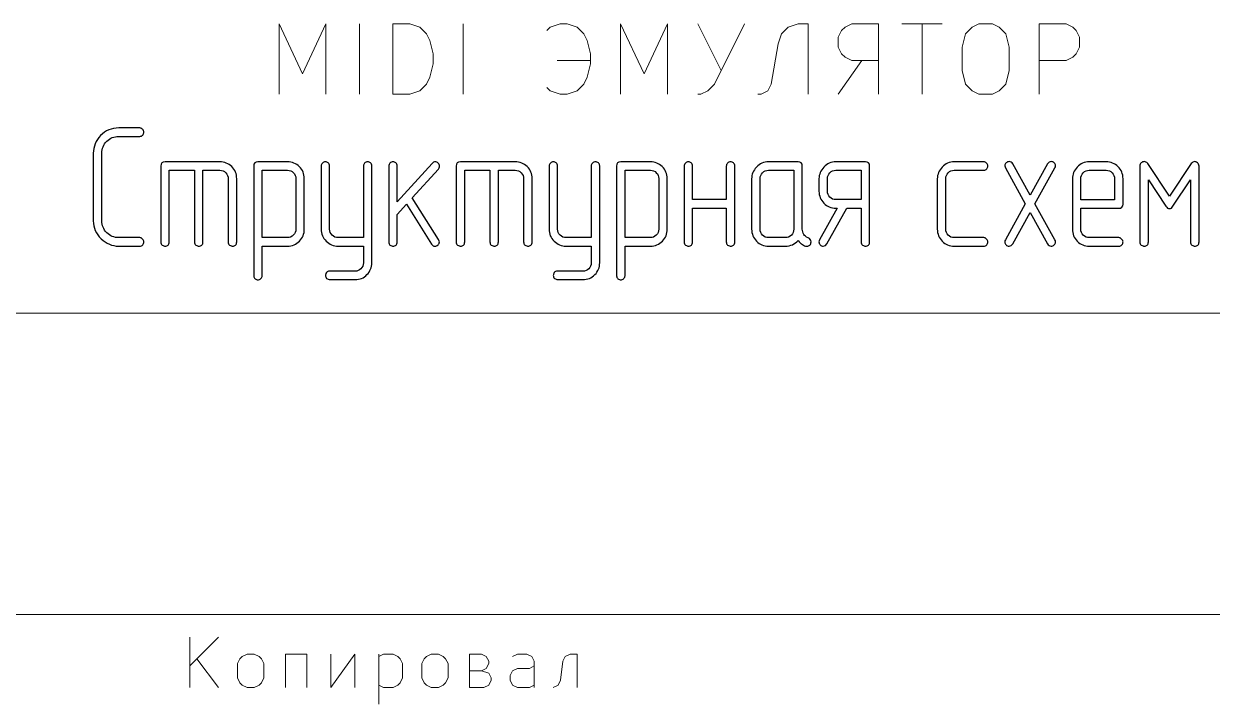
# Model space of a CAD drawing. Header units: millimetres. Extents: x -200 to 200, y -144 to 143.
# Drawn here: x 84.6 to 142.8, y -144.2 to -110.9 of the extents above; entities that cross this region are included whole.
import ezdxf

# ---------------------------------------------------------------- set-up
doc = ezdxf.new("R2010")
doc.units = ezdxf.units.MM
doc.header["$MEASUREMENT"] = 0
doc.layers.add('BLACK', color=7, linetype='Continuous')

msp = doc.modelspace()

# ---------------------------------------------------------------- linework, layer by layer
at = {"layer": 'BLACK', "lineweight": 9}
for points in [[(97.0826, -114.3186), (97.0826, -114.3186), (97.0826, -110.8734), (97.0826, -110.8734)], [(97.0826, -110.8734), (97.0826, -110.8734), (98.2302, -113.3335), (98.2302, -113.3335)], [(98.2302, -113.3335), (98.2302, -113.3335), (99.3778, -110.8734), (99.3778, -110.8734)], [(99.3778, -110.8734), (99.3778, -110.8734), (99.3778, -114.3186), (99.3778, -114.3186)], [(101.0178, -114.3186), (101.0178, -114.3186), (101.0178, -110.8734), (101.0178, -110.8734)], [(102.658, -114.3186), (102.658, -114.3186), (102.658, -110.8734), (102.658, -110.8734)], [(102.658, -110.8734), (102.658, -110.8734), (103.4806, -110.8734), (103.4806, -110.8734)], [(103.4806, -110.8734), (103.4806, -110.8734), (103.9705, -111.0384), (103.9705, -111.0384)], [(103.9705, -111.0384), (103.9705, -111.0384), (104.3005, -111.3659), (104.3005, -111.3659)], [(106.1032, -114.3186), (106.1032, -114.3186), (106.1032, -110.8734), (106.1032, -110.8734)], [(110.206, -111.2009), (110.206, -111.2009), (110.3685, -111.0384), (110.3685, -111.0384)], [(110.3685, -111.0384), (110.3685, -111.0384), (110.8611, -110.8734), (110.8611, -110.8734)], [(110.8611, -110.8734), (110.8611, -110.8734), (111.1911, -110.8734), (111.1911, -110.8734)], [(111.1911, -110.8734), (111.1911, -110.8734), (111.681, -111.0384), (111.681, -111.0384)], [(111.681, -111.0384), (111.681, -111.0384), (112.011, -111.3659), (112.011, -111.3659)], [(113.8137, -114.3186), (113.8137, -114.3186), (113.8137, -110.8734), (113.8137, -110.8734)], [(113.8137, -110.8734), (113.8137, -110.8734), (114.9638, -113.3335), (114.9638, -113.3335)], [(114.9638, -113.3335), (114.9638, -113.3335), (116.1113, -110.8734), (116.1113, -110.8734)], [(116.1113, -110.8734), (116.1113, -110.8734), (116.1113, -114.3186), (116.1113, -114.3186)], [(117.5889, -110.8734), (117.5889, -110.8734), (118.7365, -113.1711), (118.7365, -113.1711)], [(119.884, -110.8734), (119.884, -110.8734), (118.409, -113.826), (118.409, -113.826)], [(122.0167, -111.0384), (122.0167, -111.0384), (121.6892, -111.3659), (121.6892, -111.3659)], [(122.5093, -110.8734), (122.5093, -110.8734), (122.0167, -111.0384), (122.0167, -111.0384)], [(123.0018, -110.8734), (123.0018, -110.8734), (122.5093, -110.8734), (122.5093, -110.8734)], [(123.0018, -114.3186), (123.0018, -114.3186), (123.0018, -110.8734), (123.0018, -110.8734)], [(124.8068, -111.0384), (124.8068, -111.0384), (124.6418, -111.2009), (124.6418, -111.2009)], [(125.1344, -110.8734), (125.1344, -110.8734), (124.8068, -111.0384), (124.8068, -111.0384)], [(126.447, -110.8734), (126.447, -110.8734), (125.1344, -110.8734), (125.1344, -110.8734)], [(126.447, -114.3186), (126.447, -114.3186), (126.447, -110.8734), (126.447, -110.8734)], [(127.5945, -110.8734), (127.5945, -110.8734), (129.5647, -110.8734), (129.5647, -110.8734)], [(128.5796, -114.3186), (128.5796, -114.3186), (128.5796, -110.8734), (128.5796, -110.8734)], [(130.7123, -111.3659), (130.7123, -111.3659), (131.0399, -111.0384), (131.0399, -111.0384)], [(131.0399, -111.0384), (131.0399, -111.0384), (131.3672, -110.8734), (131.3672, -110.8734)], [(131.3672, -110.8734), (131.3672, -110.8734), (132.0248, -110.8734), (132.0248, -110.8734)], [(132.0248, -110.8734), (132.0248, -110.8734), (132.3523, -111.0384), (132.3523, -111.0384)], [(132.3523, -111.0384), (132.3523, -111.0384), (132.6798, -111.3659), (132.6798, -111.3659)], [(134.3225, -114.3186), (134.3225, -114.3186), (134.3225, -110.8734), (134.3225, -110.8734)], [(134.3225, -110.8734), (134.3225, -110.8734), (135.6325, -110.8734), (135.6325, -110.8734)], [(135.6325, -110.8734), (135.6325, -110.8734), (135.9625, -111.0384), (135.9625, -111.0384)], [(135.9625, -111.0384), (135.9625, -111.0384), (136.125, -111.2009), (136.125, -111.2009)], [(104.3005, -111.3659), (104.3005, -111.3659), (104.463, -111.6935), (104.463, -111.6935)], [(104.463, -111.6935), (104.463, -111.6935), (104.628, -112.351), (104.628, -112.351)], [(112.011, -111.3659), (112.011, -111.3659), (112.1735, -111.6935), (112.1735, -111.6935)], [(112.1735, -111.6935), (112.1735, -111.6935), (112.3385, -112.351), (112.3385, -112.351)], [(121.6892, -111.3659), (121.6892, -111.3659), (121.5242, -111.8585), (121.5242, -111.8585)], [(124.6418, -111.2009), (124.6418, -111.2009), (124.4793, -111.531), (124.4793, -111.531)], [(124.4793, -111.531), (124.4793, -111.531), (124.4793, -112.021), (124.4793, -112.021)], [(130.5473, -112.021), (130.5473, -112.021), (130.7123, -111.3659), (130.7123, -111.3659)], [(132.6798, -111.3659), (132.6798, -111.3659), (132.8449, -112.021), (132.8449, -112.021)], [(136.125, -111.2009), (136.125, -111.2009), (136.2901, -111.531), (136.2901, -111.531)], [(136.2901, -111.531), (136.2901, -111.531), (136.2901, -112.021), (136.2901, -112.021)], [(104.628, -112.351), (104.628, -112.351), (104.628, -112.8436), (104.628, -112.8436)], [(112.3385, -112.351), (112.3385, -112.351), (112.3385, -112.8436), (112.3385, -112.8436)], [(121.5242, -111.8585), (121.5242, -111.8585), (121.1966, -113.826), (121.1966, -113.826)], [(124.4793, -112.021), (124.4793, -112.021), (124.6418, -112.351), (124.6418, -112.351)], [(124.6418, -112.351), (124.6418, -112.351), (124.8068, -112.5136), (124.8068, -112.5136)], [(130.5473, -113.1711), (130.5473, -113.1711), (130.5473, -112.021), (130.5473, -112.021)], [(132.8449, -112.021), (132.8449, -112.021), (132.8449, -113.1711), (132.8449, -113.1711)], [(136.125, -112.351), (136.125, -112.351), (135.9625, -112.5136), (135.9625, -112.5136)], [(136.2901, -112.021), (136.2901, -112.021), (136.125, -112.351), (136.125, -112.351)], [(104.628, -112.8436), (104.628, -112.8436), (104.463, -113.4985), (104.463, -113.4985)], [(112.3385, -112.6786), (112.3385, -112.6786), (110.6985, -112.6786), (110.6985, -112.6786)], [(112.3385, -112.8436), (112.3385, -112.8436), (112.1735, -113.4985), (112.1735, -113.4985)], [(125.6269, -112.6786), (125.6269, -112.6786), (124.4793, -114.3186), (124.4793, -114.3186)], [(124.8068, -112.5136), (124.8068, -112.5136), (125.1344, -112.6786), (125.1344, -112.6786)], [(125.1344, -112.6786), (125.1344, -112.6786), (126.447, -112.6786), (126.447, -112.6786)], [(135.6325, -112.6786), (135.6325, -112.6786), (134.3225, -112.6786), (134.3225, -112.6786)], [(135.9625, -112.5136), (135.9625, -112.5136), (135.6325, -112.6786), (135.6325, -112.6786)], [(104.463, -113.4985), (104.463, -113.4985), (104.3005, -113.826), (104.3005, -113.826)], [(112.1735, -113.4985), (112.1735, -113.4985), (112.011, -113.826), (112.011, -113.826)], [(130.7123, -113.826), (130.7123, -113.826), (130.5473, -113.1711), (130.5473, -113.1711)], [(132.8449, -113.1711), (132.8449, -113.1711), (132.6798, -113.826), (132.6798, -113.826)], [(104.3005, -113.826), (104.3005, -113.826), (103.9705, -114.1536), (103.9705, -114.1536)], [(110.3685, -114.1536), (110.3685, -114.1536), (110.206, -113.991), (110.206, -113.991)], [(112.011, -113.826), (112.011, -113.826), (111.681, -114.1536), (111.681, -114.1536)], [(118.409, -113.826), (118.409, -113.826), (118.079, -114.1536), (118.079, -114.1536)], [(121.1966, -113.826), (121.1966, -113.826), (121.0341, -114.1536), (121.0341, -114.1536)], [(131.0399, -114.1536), (131.0399, -114.1536), (130.7123, -113.826), (130.7123, -113.826)], [(132.6798, -113.826), (132.6798, -113.826), (132.3523, -114.1536), (132.3523, -114.1536)], [(103.4806, -114.3186), (103.4806, -114.3186), (102.658, -114.3186), (102.658, -114.3186)], [(103.9705, -114.1536), (103.9705, -114.1536), (103.4806, -114.3186), (103.4806, -114.3186)], [(110.8611, -114.3186), (110.8611, -114.3186), (110.3685, -114.1536), (110.3685, -114.1536)], [(111.1911, -114.3186), (111.1911, -114.3186), (110.8611, -114.3186), (110.8611, -114.3186)], [(111.681, -114.1536), (111.681, -114.1536), (111.1911, -114.3186), (111.1911, -114.3186)], [(117.7514, -114.3186), (117.7514, -114.3186), (117.5889, -114.3186), (117.5889, -114.3186)], [(118.079, -114.1536), (118.079, -114.1536), (117.7514, -114.3186), (117.7514, -114.3186)], [(120.7041, -114.3186), (120.7041, -114.3186), (120.5415, -114.3186), (120.5415, -114.3186)], [(121.0341, -114.1536), (121.0341, -114.1536), (120.7041, -114.3186), (120.7041, -114.3186)], [(131.3672, -114.3186), (131.3672, -114.3186), (131.0399, -114.1536), (131.0399, -114.1536)], [(132.0248, -114.3186), (132.0248, -114.3186), (131.3672, -114.3186), (131.3672, -114.3186)], [(132.3523, -114.1536), (132.3523, -114.1536), (132.0248, -114.3186), (132.0248, -114.3186)], [(82.1517, -125.0643), (82.1517, -125.0643), (200.2692, -125.0643), (200.2692, -125.0643)], [(200.2692, -139.8277), (200.2692, -139.8277), (-188.5231, -139.8277), (-188.5231, -139.8277)], [(92.7049, -143.403), (92.7049, -143.403), (92.7049, -140.9429), (92.7049, -140.9429)], [(94.1099, -140.9429), (94.1099, -140.9429), (92.7049, -142.3479), (92.7049, -142.3479)], [(94.1099, -143.403), (94.1099, -143.403), (93.0574, -141.9978), (93.0574, -141.9978)], [(95.0475, -142.2304), (95.0475, -142.2304), (95.165, -141.9978), (95.165, -141.9978)], [(95.165, -141.9978), (95.165, -141.9978), (95.2825, -141.8803), (95.2825, -141.8803)], [(95.2825, -141.8803), (95.2825, -141.8803), (95.5175, -141.7628), (95.5175, -141.7628)], [(95.5175, -141.7628), (95.5175, -141.7628), (95.8676, -141.7628), (95.8676, -141.7628)], [(95.8676, -141.7628), (95.8676, -141.7628), (96.1026, -141.8803), (96.1026, -141.8803)], [(96.1026, -141.8803), (96.1026, -141.8803), (96.2201, -141.9978), (96.2201, -141.9978)], [(96.2201, -141.9978), (96.2201, -141.9978), (96.3376, -142.2304), (96.3376, -142.2304)], [(97.3926, -143.403), (97.3926, -143.403), (97.3926, -141.7628), (97.3926, -141.7628)], [(97.3926, -141.7628), (97.3926, -141.7628), (98.4477, -141.7628), (98.4477, -141.7628)], [(98.4477, -141.7628), (98.4477, -141.7628), (98.4477, -143.403), (98.4477, -143.403)], [(99.6178, -141.7628), (99.6178, -141.7628), (99.6178, -143.403), (99.6178, -143.403)], [(99.6178, -143.403), (99.6178, -143.403), (100.7904, -141.7628), (100.7904, -141.7628)], [(100.7904, -141.7628), (100.7904, -141.7628), (100.7904, -143.403), (100.7904, -143.403)], [(101.9629, -141.7628), (101.9629, -141.7628), (101.9629, -144.2231), (101.9629, -144.2231)], [(101.9629, -141.8803), (101.9629, -141.8803), (102.1954, -141.7628), (102.1954, -141.7628)], [(102.1954, -141.7628), (102.1954, -141.7628), (102.6655, -141.7628), (102.6655, -141.7628)], [(102.6655, -141.7628), (102.6655, -141.7628), (102.9005, -141.8803), (102.9005, -141.8803)], [(102.9005, -141.8803), (102.9005, -141.8803), (103.0155, -141.9978), (103.0155, -141.9978)], [(103.0155, -141.9978), (103.0155, -141.9978), (103.133, -142.2304), (103.133, -142.2304)], [(104.0706, -142.2304), (104.0706, -142.2304), (104.1881, -141.9978), (104.1881, -141.9978)], [(104.1881, -141.9978), (104.1881, -141.9978), (104.3056, -141.8803), (104.3056, -141.8803)], [(104.3056, -141.8803), (104.3056, -141.8803), (104.5407, -141.7628), (104.5407, -141.7628)], [(104.5407, -141.7628), (104.5407, -141.7628), (104.8905, -141.7628), (104.8905, -141.7628)], [(104.8905, -141.7628), (104.8905, -141.7628), (105.1255, -141.8803), (105.1255, -141.8803)], [(105.1255, -141.8803), (105.1255, -141.8803), (105.2431, -141.9978), (105.2431, -141.9978)], [(105.2431, -141.9978), (105.2431, -141.9978), (105.3606, -142.2304), (105.3606, -142.2304)], [(106.4157, -143.403), (106.4157, -143.403), (106.4157, -141.7628), (106.4157, -141.7628)], [(106.4157, -141.7628), (106.4157, -141.7628), (107.0008, -141.7628), (107.0008, -141.7628)], [(107.0008, -141.7628), (107.0008, -141.7628), (107.2358, -141.8803), (107.2358, -141.8803)], [(107.2358, -141.8803), (107.2358, -141.8803), (107.3533, -142.1129), (107.3533, -142.1129)], [(108.7583, -141.7628), (108.7583, -141.7628), (108.5234, -141.8803), (108.5234, -141.8803)], [(109.2258, -141.7628), (109.2258, -141.7628), (108.7583, -141.7628), (108.7583, -141.7628)], [(109.4608, -141.8803), (109.4608, -141.8803), (109.2258, -141.7628), (109.2258, -141.7628)], [(109.5784, -142.1129), (109.5784, -142.1129), (109.4608, -141.8803), (109.4608, -141.8803)], [(111.101, -141.8803), (111.101, -141.8803), (110.986, -142.1129), (110.986, -142.1129)], [(111.3361, -141.7628), (111.3361, -141.7628), (111.101, -141.8803), (111.101, -141.8803)], [(111.6886, -141.7628), (111.6886, -141.7628), (111.3361, -141.7628), (111.3361, -141.7628)], [(111.6886, -143.403), (111.6886, -143.403), (111.6886, -141.7628), (111.6886, -141.7628)], [(95.0475, -142.9354), (95.0475, -142.9354), (95.0475, -142.2304), (95.0475, -142.2304)], [(96.3376, -142.2304), (96.3376, -142.2304), (96.3376, -142.9354), (96.3376, -142.9354)], [(103.133, -142.2304), (103.133, -142.2304), (103.133, -142.9354), (103.133, -142.9354)], [(104.0706, -142.9354), (104.0706, -142.9354), (104.0706, -142.2304), (104.0706, -142.2304)], [(105.3606, -142.2304), (105.3606, -142.2304), (105.3606, -142.9354), (105.3606, -142.9354)], [(107.0008, -142.5829), (107.0008, -142.5829), (106.4157, -142.5829), (106.4157, -142.5829)], [(107.2358, -142.4654), (107.2358, -142.4654), (107.0008, -142.5829), (107.0008, -142.5829)], [(107.0008, -142.5829), (107.0008, -142.5829), (107.3533, -142.7004), (107.3533, -142.7004)], [(107.3533, -142.2304), (107.3533, -142.2304), (107.2358, -142.4654), (107.2358, -142.4654)], [(107.3533, -142.1129), (107.3533, -142.1129), (107.3533, -142.2304), (107.3533, -142.2304)], [(108.4059, -142.8179), (108.4059, -142.8179), (108.5234, -142.5829), (108.5234, -142.5829)], [(108.5234, -142.5829), (108.5234, -142.5829), (108.7583, -142.4654), (108.7583, -142.4654)], [(108.7583, -142.4654), (108.7583, -142.4654), (109.3433, -142.4654), (109.3433, -142.4654)], [(109.3433, -142.4654), (109.3433, -142.4654), (109.5784, -142.3479), (109.5784, -142.3479)], [(109.5784, -143.403), (109.5784, -143.403), (109.5784, -142.1129), (109.5784, -142.1129)], [(110.986, -142.1129), (110.986, -142.1129), (110.8685, -143.0505), (110.8685, -143.0505)], [(95.165, -143.168), (95.165, -143.168), (95.0475, -142.9354), (95.0475, -142.9354)], [(95.2825, -143.2855), (95.2825, -143.2855), (95.165, -143.168), (95.165, -143.168)], [(96.2201, -143.168), (96.2201, -143.168), (96.1026, -143.2855), (96.1026, -143.2855)], [(96.3376, -142.9354), (96.3376, -142.9354), (96.2201, -143.168), (96.2201, -143.168)], [(103.0155, -143.168), (103.0155, -143.168), (102.9005, -143.2855), (102.9005, -143.2855)], [(103.133, -142.9354), (103.133, -142.9354), (103.0155, -143.168), (103.0155, -143.168)], [(104.1881, -143.168), (104.1881, -143.168), (104.0706, -142.9354), (104.0706, -142.9354)], [(104.3056, -143.2855), (104.3056, -143.2855), (104.1881, -143.168), (104.1881, -143.168)], [(105.2431, -143.168), (105.2431, -143.168), (105.1255, -143.2855), (105.1255, -143.2855)], [(105.3606, -142.9354), (105.3606, -142.9354), (105.2431, -143.168), (105.2431, -143.168)], [(107.3533, -142.7004), (107.3533, -142.7004), (107.4683, -142.9354), (107.4683, -142.9354)], [(107.4683, -143.0505), (107.4683, -143.0505), (107.3533, -143.2855), (107.3533, -143.2855)], [(107.4683, -142.9354), (107.4683, -142.9354), (107.4683, -143.0505), (107.4683, -143.0505)], [(108.4059, -143.0505), (108.4059, -143.0505), (108.4059, -142.8179), (108.4059, -142.8179)], [(108.5234, -143.2855), (108.5234, -143.2855), (108.4059, -143.0505), (108.4059, -143.0505)], [(110.8685, -143.0505), (110.8685, -143.0505), (110.751, -143.2855), (110.751, -143.2855)], [(95.5175, -143.403), (95.5175, -143.403), (95.2825, -143.2855), (95.2825, -143.2855)], [(95.8676, -143.403), (95.8676, -143.403), (95.5175, -143.403), (95.5175, -143.403)], [(96.1026, -143.2855), (96.1026, -143.2855), (95.8676, -143.403), (95.8676, -143.403)], [(102.1954, -143.403), (102.1954, -143.403), (101.9629, -143.2855), (101.9629, -143.2855)], [(102.6655, -143.403), (102.6655, -143.403), (102.1954, -143.403), (102.1954, -143.403)], [(102.9005, -143.2855), (102.9005, -143.2855), (102.6655, -143.403), (102.6655, -143.403)], [(104.5407, -143.403), (104.5407, -143.403), (104.3056, -143.2855), (104.3056, -143.2855)], [(104.8905, -143.403), (104.8905, -143.403), (104.5407, -143.403), (104.5407, -143.403)], [(105.1255, -143.2855), (105.1255, -143.2855), (104.8905, -143.403), (104.8905, -143.403)], [(107.1183, -143.403), (107.1183, -143.403), (106.4157, -143.403), (106.4157, -143.403)], [(107.3533, -143.2855), (107.3533, -143.2855), (107.1183, -143.403), (107.1183, -143.403)], [(108.7583, -143.403), (108.7583, -143.403), (108.5234, -143.2855), (108.5234, -143.2855)], [(109.3433, -143.403), (109.3433, -143.403), (108.7583, -143.403), (108.7583, -143.403)], [(109.5784, -143.2855), (109.5784, -143.2855), (109.3433, -143.403), (109.3433, -143.403)], [(110.751, -143.2855), (110.751, -143.2855), (110.516, -143.403), (110.516, -143.403)]]:
    msp.add_open_spline(points, degree=3, dxfattribs=at)
at = {"layer": 'BLACK', "color": 250}
for points, knots in [([(90.2549, -121.7709), (90.2549, -121.7709), (89.2262, -121.7709), (89.2262, -121.7709), (88.9044, -121.7709), (88.6166, -121.6495), (88.3626, -121.4082), (88.11, -121.1669), (87.983, -120.8748), (87.983, -120.5305), (87.983, -120.5305), (87.983, -117.22), (87.983, -117.22), (87.983, -116.8898), (88.1029, -116.6006), (88.3428, -116.3522), (88.5827, -116.1039), (88.8762, -115.9797), (89.2262, -115.9797), (89.2262, -115.9797), (90.2549, -115.9797), (90.2549, -115.9797), (90.3057, -115.9797), (90.3522, -116.0023), (90.396, -116.046), (90.4397, -116.0897), (90.4623, -116.1377), (90.4623, -116.1871), (90.4623, -116.2365), (90.444, -116.2845), (90.4087, -116.3282), (90.372, -116.372), (90.3212, -116.3945), (90.2563, -116.3945), (90.2563, -116.3945), (89.2276, -116.3945), (89.2276, -116.3945), (88.999, -116.3945), (88.8042, -116.4736), (88.642, -116.6316), (88.4797, -116.7911), (88.3978, -116.9872), (88.3978, -117.2215), (88.3978, -117.2215), (88.3978, -120.5291), (88.3978, -120.5291), (88.3978, -120.7549), (88.4797, -120.9496), (88.642, -121.1119), (88.8042, -121.2742), (88.999, -121.356), (89.2276, -121.356), (89.2276, -121.356), (90.2563, -121.356), (90.2563, -121.356), (90.3057, -121.356), (90.3522, -121.3786), (90.396, -121.4224), (90.4397, -121.4661), (90.4623, -121.5141), (90.4623, -121.5635), (90.4623, -121.6129), (90.444, -121.6608), (90.4087, -121.7046), (90.372, -121.7483), (90.3212, -121.7709), (90.2549, -121.7709)], [0, 0, 0, 0, 0.0454545, 0.0454545, 0.0454545, 0.0909091, 0.0909091, 0.0909091, 0.1363636, 0.1363636, 0.1363636, 0.1818182, 0.1818182, 0.1818182, 0.2272727, 0.2272727, 0.2272727, 0.2727273, 0.2727273, 0.2727273, 0.3181818, 0.3181818, 0.3181818, 0.3636364, 0.3636364, 0.3636364, 0.4090909, 0.4090909, 0.4090909, 0.4545455, 0.4545455, 0.4545455, 0.5, 0.5, 0.5, 0.5454545, 0.5454545, 0.5454545, 0.5909091, 0.5909091, 0.5909091, 0.6363636, 0.6363636, 0.6363636, 0.6818182, 0.6818182, 0.6818182, 0.7272727, 0.7272727, 0.7272727, 0.7727273, 0.7727273, 0.7727273, 0.8181818, 0.8181818, 0.8181818, 0.8636364, 0.8636364, 0.8636364, 0.9090909, 0.9090909, 0.9090909, 0.9545455, 0.9545455, 0.9545455, 1, 1, 1, 1]), ([(92.9417, -118.054), (92.9417, -118.054), (91.7055, -118.054), (91.7055, -118.054), (91.7055, -118.054), (91.7055, -121.5649), (91.7055, -121.5649), (91.7055, -121.6298), (91.6858, -121.6834), (91.6477, -121.7215), (91.6082, -121.754), (91.5588, -121.7709), (91.4981, -121.7709), (91.4727, -121.7709), (91.4247, -121.754), (91.3528, -121.7215), (91.3118, -121.6876), (91.2907, -121.6354), (91.2907, -121.5649), (91.2907, -121.5649), (91.2907, -117.8452), (91.2907, -117.8452), (91.2907, -117.7083), (91.3598, -117.6392), (91.4967, -117.6392), (91.4967, -117.6392), (94.182, -117.6392), (94.182, -117.6392), (94.4106, -117.6392), (94.6054, -117.7182), (94.7662, -117.8762), (94.9271, -118.0357), (95.0075, -118.2318), (95.0075, -118.4661), (95.0075, -118.4661), (95.0075, -121.5649), (95.0075, -121.5649), (95.0075, -121.6298), (94.9878, -121.6834), (94.9497, -121.7215), (94.9102, -121.754), (94.8608, -121.7709), (94.8001, -121.7709), (94.7747, -121.7709), (94.7267, -121.754), (94.6548, -121.7215), (94.6138, -121.6876), (94.5927, -121.6354), (94.5927, -121.5649), (94.5927, -121.5649), (94.5927, -118.4675), (94.5927, -118.4675), (94.5927, -118.3518), (94.5532, -118.253), (94.4727, -118.174), (94.3937, -118.0935), (94.2963, -118.054), (94.1806, -118.054), (94.1806, -118.054), (93.3565, -118.054), (93.3565, -118.054), (93.3565, -118.054), (93.3565, -121.5649), (93.3565, -121.5649), (93.3565, -121.6298), (93.3368, -121.6834), (93.2987, -121.7215), (93.2592, -121.754), (93.2098, -121.7709), (93.1491, -121.7709), (93.1237, -121.7709), (93.0757, -121.754), (93.0038, -121.7215), (92.9628, -121.6876), (92.9417, -121.6354), (92.9417, -121.5649), (92.9417, -121.5649), (92.9417, -118.054), (92.9417, -118.054)], [0, 0, 0, 0, 0.0384615, 0.0384615, 0.0384615, 0.0769231, 0.0769231, 0.0769231, 0.1153846, 0.1153846, 0.1153846, 0.1538462, 0.1538462, 0.1538462, 0.1923077, 0.1923077, 0.1923077, 0.2307692, 0.2307692, 0.2307692, 0.2692308, 0.2692308, 0.2692308, 0.3076923, 0.3076923, 0.3076923, 0.3461538, 0.3461538, 0.3461538, 0.3846154, 0.3846154, 0.3846154, 0.4230769, 0.4230769, 0.4230769, 0.4615385, 0.4615385, 0.4615385, 0.5, 0.5, 0.5, 0.5384615, 0.5384615, 0.5384615, 0.5769231, 0.5769231, 0.5769231, 0.6153846, 0.6153846, 0.6153846, 0.6538462, 0.6538462, 0.6538462, 0.6923077, 0.6923077, 0.6923077, 0.7307692, 0.7307692, 0.7307692, 0.7692308, 0.7692308, 0.7692308, 0.8076923, 0.8076923, 0.8076923, 0.8461538, 0.8461538, 0.8461538, 0.8846154, 0.8846154, 0.8846154, 0.9230769, 0.9230769, 0.9230769, 0.9615385, 0.9615385, 0.9615385, 1, 1, 1, 1]), ([(96.2535, -121.7709), (96.2535, -121.7709), (96.2535, -123.2201), (96.2535, -123.2201), (96.2535, -123.2709), (96.231, -123.3175), (96.1872, -123.3612), (96.1435, -123.4064), (96.0955, -123.4276), (96.0461, -123.429), (95.9967, -123.4276), (95.9487, -123.4106), (95.905, -123.3739), (95.8612, -123.3387), (95.8387, -123.2879), (95.8387, -123.2215), (95.8387, -123.2215), (95.8387, -117.8466), (95.8387, -117.8466), (95.8387, -117.7083), (95.9078, -117.6392), (96.0461, -117.6392), (96.0461, -117.6392), (97.4967, -117.6392), (97.4967, -117.6392), (97.7197, -117.6392), (97.913, -117.7182), (98.0753, -117.8762), (98.2376, -118.0343), (98.3194, -118.229), (98.3194, -118.4604), (98.3194, -118.4604), (98.3194, -120.9412), (98.3194, -120.9412), (98.3194, -121.1698), (98.2404, -121.3645), (98.0823, -121.5268), (97.9229, -121.6891), (97.7282, -121.7709), (97.4967, -121.7709), (97.4967, -121.7709), (96.2535, -121.7709), (96.2535, -121.7709)], [0, 0, 0, 0, 0.0714286, 0.0714286, 0.0714286, 0.1428571, 0.1428571, 0.1428571, 0.2142857, 0.2142857, 0.2142857, 0.2857143, 0.2857143, 0.2857143, 0.3571429, 0.3571429, 0.3571429, 0.4285714, 0.4285714, 0.4285714, 0.5, 0.5, 0.5, 0.5714286, 0.5714286, 0.5714286, 0.6428571, 0.6428571, 0.6428571, 0.7142857, 0.7142857, 0.7142857, 0.7857143, 0.7857143, 0.7857143, 0.8571429, 0.8571429, 0.8571429, 0.9285714, 0.9285714, 0.9285714, 1, 1, 1, 1]), ([(96.2535, -121.356), (96.2535, -121.356), (97.4953, -121.356), (97.4953, -121.356), (97.6026, -121.356), (97.6985, -121.3151), (97.7804, -121.2319), (97.8636, -121.15), (97.9045, -121.0526), (97.9045, -120.9398), (97.9045, -120.9398), (97.9045, -118.4618), (97.9045, -118.4618), (97.9045, -118.3489), (97.865, -118.253), (97.7846, -118.174), (97.7056, -118.0935), (97.6082, -118.054), (97.4953, -118.054), (97.4953, -118.054), (96.2535, -118.054), (96.2535, -118.054), (96.2535, -118.054), (96.2535, -121.356), (96.2535, -121.356)], [0, 0, 0, 0, 0.125, 0.125, 0.125, 0.25, 0.25, 0.25, 0.375, 0.375, 0.375, 0.5, 0.5, 0.5, 0.625, 0.625, 0.625, 0.75, 0.75, 0.75, 0.875, 0.875, 0.875, 1, 1, 1, 1]), ([(101.2122, -121.7709), (101.2122, -121.7709), (99.9775, -121.7709), (99.9775, -121.7709), (99.7489, -121.7709), (99.5528, -121.6891), (99.3905, -121.5268), (99.2282, -121.3645), (99.1464, -121.1698), (99.1464, -120.9412), (99.1464, -120.9412), (99.1464, -117.8438), (99.1464, -117.8438), (99.1464, -117.8), (99.1675, -117.7535), (99.2085, -117.7069), (99.2508, -117.6603), (99.2988, -117.6363), (99.3538, -117.6363), (99.4032, -117.6363), (99.4512, -117.6547), (99.4949, -117.6914), (99.5387, -117.7266), (99.5612, -117.7774), (99.5612, -117.8438), (99.5612, -117.8438), (99.5612, -120.9398), (99.5612, -120.9398), (99.5612, -121.0541), (99.6036, -121.1528), (99.6868, -121.2347), (99.7715, -121.3151), (99.8674, -121.356), (99.9775, -121.356), (99.9775, -121.356), (101.2122, -121.356), (101.2122, -121.356), (101.2122, -121.356), (101.2122, -117.8438), (101.2122, -117.8438), (101.2122, -117.8), (101.2334, -117.7535), (101.2743, -117.7069), (101.3167, -117.6603), (101.3646, -117.6363), (101.4197, -117.6363), (101.4691, -117.6363), (101.517, -117.6547), (101.5608, -117.6914), (101.6045, -117.7266), (101.6271, -117.7774), (101.6271, -117.8438), (101.6271, -117.8438), (101.6271, -122.5879), (101.6271, -122.5879), (101.6271, -122.8137), (101.5481, -123.007), (101.39, -123.1693), (101.2306, -123.3316), (101.0359, -123.4134), (100.8044, -123.4134), (100.8044, -123.4134), (99.5598, -123.4134), (99.5598, -123.4134), (99.5245, -123.4134), (99.4723, -123.3923), (99.4074, -123.3514), (99.3707, -123.3076), (99.3538, -123.2582), (99.3538, -123.206), (99.3538, -123.1806), (99.3693, -123.1326), (99.4032, -123.0607), (99.4356, -123.0197), (99.4879, -122.9986), (99.5598, -122.9986), (99.5598, -122.9986), (100.803, -122.9986), (100.803, -122.9986), (100.9159, -122.9986), (101.0133, -122.9591), (101.0923, -122.88), (101.1727, -122.7996), (101.2122, -122.7022), (101.2122, -122.5879), (101.2122, -122.5879), (101.2122, -121.7709), (101.2122, -121.7709)], [0, 0, 0, 0, 0.0344828, 0.0344828, 0.0344828, 0.0689655, 0.0689655, 0.0689655, 0.1034483, 0.1034483, 0.1034483, 0.137931, 0.137931, 0.137931, 0.1724138, 0.1724138, 0.1724138, 0.2068966, 0.2068966, 0.2068966, 0.2413793, 0.2413793, 0.2413793, 0.2758621, 0.2758621, 0.2758621, 0.3103448, 0.3103448, 0.3103448, 0.3448276, 0.3448276, 0.3448276, 0.3793103, 0.3793103, 0.3793103, 0.4137931, 0.4137931, 0.4137931, 0.4482759, 0.4482759, 0.4482759, 0.4827586, 0.4827586, 0.4827586, 0.5172414, 0.5172414, 0.5172414, 0.5517241, 0.5517241, 0.5517241, 0.5862069, 0.5862069, 0.5862069, 0.6206897, 0.6206897, 0.6206897, 0.6551724, 0.6551724, 0.6551724, 0.6896552, 0.6896552, 0.6896552, 0.7241379, 0.7241379, 0.7241379, 0.7586207, 0.7586207, 0.7586207, 0.7931034, 0.7931034, 0.7931034, 0.8275862, 0.8275862, 0.8275862, 0.862069, 0.862069, 0.862069, 0.8965517, 0.8965517, 0.8965517, 0.9310345, 0.9310345, 0.9310345, 0.9655172, 0.9655172, 0.9655172, 1, 1, 1, 1]), ([(103.6055, -119.3988), (103.6055, -119.3988), (104.9009, -121.452), (104.9009, -121.452), (104.9009, -121.452), (104.9348, -121.5677), (104.9348, -121.5677), (104.9348, -121.6171), (104.9122, -121.6665), (104.8685, -121.713), (104.8247, -121.7511), (104.7754, -121.7709), (104.7203, -121.7709), (104.6836, -121.7709), (104.654, -121.7638), (104.6286, -121.7497), (104.6046, -121.737), (104.5792, -121.7116), (104.5552, -121.6764), (104.5552, -121.6764), (103.3205, -119.7205), (103.3205, -119.7205), (103.3205, -119.7205), (102.8689, -120.2201), (102.8689, -120.2201), (102.8689, -120.2201), (102.8689, -121.5635), (102.8689, -121.5635), (102.8689, -121.6298), (102.8492, -121.682), (102.8111, -121.7215), (102.7716, -121.754), (102.7222, -121.7709), (102.6615, -121.7709), (102.6361, -121.7709), (102.5881, -121.754), (102.5162, -121.7215), (102.4752, -121.6876), (102.4541, -121.6354), (102.4541, -121.5649), (102.4541, -121.5649), (102.4541, -117.8452), (102.4541, -117.8452), (102.4541, -117.8014), (102.4752, -117.7563), (102.5162, -117.7097), (102.5585, -117.6631), (102.6065, -117.6392), (102.6615, -117.6392), (102.7109, -117.6392), (102.7589, -117.6575), (102.8026, -117.6928), (102.8464, -117.7281), (102.8689, -117.7803), (102.8689, -117.8452), (102.8689, -117.8452), (102.8689, -119.6006), (102.8689, -119.6006), (102.8689, -119.6006), (104.5792, -117.7139), (104.5792, -117.7139), (104.6258, -117.6646), (104.6766, -117.6392), (104.7316, -117.6392), (104.7824, -117.6392), (104.829, -117.6603), (104.8741, -117.7027), (104.9207, -117.7464), (104.9433, -117.7958), (104.9433, -117.8551), (104.9433, -117.9073), (104.9235, -117.9538), (104.8854, -117.9948), (104.8854, -117.9948), (103.6055, -119.3988), (103.6055, -119.3988)], [0, 0, 0, 0, 0.04, 0.04, 0.04, 0.08, 0.08, 0.08, 0.12, 0.12, 0.12, 0.16, 0.16, 0.16, 0.2, 0.2, 0.2, 0.24, 0.24, 0.24, 0.28, 0.28, 0.28, 0.32, 0.32, 0.32, 0.36, 0.36, 0.36, 0.4, 0.4, 0.4, 0.44, 0.44, 0.44, 0.48, 0.48, 0.48, 0.52, 0.52, 0.52, 0.56, 0.56, 0.56, 0.6, 0.6, 0.6, 0.64, 0.64, 0.64, 0.68, 0.68, 0.68, 0.72, 0.72, 0.72, 0.76, 0.76, 0.76, 0.8, 0.8, 0.8, 0.84, 0.84, 0.84, 0.88, 0.88, 0.88, 0.92, 0.92, 0.92, 0.96, 0.96, 0.96, 1, 1, 1, 1]), ([(107.4128, -118.054), (107.4128, -118.054), (106.1766, -118.054), (106.1766, -118.054), (106.1766, -118.054), (106.1766, -121.5649), (106.1766, -121.5649), (106.1766, -121.6298), (106.1569, -121.6834), (106.1188, -121.7215), (106.0793, -121.754), (106.0299, -121.7709), (105.9692, -121.7709), (105.9438, -121.7709), (105.8958, -121.754), (105.8239, -121.7215), (105.7829, -121.6876), (105.7618, -121.6354), (105.7618, -121.5649), (105.7618, -121.5649), (105.7618, -117.8452), (105.7618, -117.8452), (105.7618, -117.7083), (105.8309, -117.6392), (105.9678, -117.6392), (105.9678, -117.6392), (108.6531, -117.6392), (108.6531, -117.6392), (108.8817, -117.6392), (109.0765, -117.7182), (109.2373, -117.8762), (109.3982, -118.0357), (109.4786, -118.2318), (109.4786, -118.4661), (109.4786, -118.4661), (109.4786, -121.5649), (109.4786, -121.5649), (109.4786, -121.6298), (109.4589, -121.6834), (109.4208, -121.7215), (109.3813, -121.754), (109.3319, -121.7709), (109.2712, -121.7709), (109.2458, -121.7709), (109.1978, -121.754), (109.1259, -121.7215), (109.0849, -121.6876), (109.0638, -121.6354), (109.0638, -121.5649), (109.0638, -121.5649), (109.0638, -118.4675), (109.0638, -118.4675), (109.0638, -118.3518), (109.0243, -118.253), (108.9438, -118.174), (108.8648, -118.0935), (108.7674, -118.054), (108.6517, -118.054), (108.6517, -118.054), (107.8276, -118.054), (107.8276, -118.054), (107.8276, -118.054), (107.8276, -121.5649), (107.8276, -121.5649), (107.8276, -121.6298), (107.8079, -121.6834), (107.7698, -121.7215), (107.7303, -121.754), (107.6809, -121.7709), (107.6202, -121.7709), (107.5948, -121.7709), (107.5468, -121.754), (107.4749, -121.7215), (107.4339, -121.6876), (107.4128, -121.6354), (107.4128, -121.5649), (107.4128, -121.5649), (107.4128, -118.054), (107.4128, -118.054)], [0, 0, 0, 0, 0.0384615, 0.0384615, 0.0384615, 0.0769231, 0.0769231, 0.0769231, 0.1153846, 0.1153846, 0.1153846, 0.1538462, 0.1538462, 0.1538462, 0.1923077, 0.1923077, 0.1923077, 0.2307692, 0.2307692, 0.2307692, 0.2692308, 0.2692308, 0.2692308, 0.3076923, 0.3076923, 0.3076923, 0.3461538, 0.3461538, 0.3461538, 0.3846154, 0.3846154, 0.3846154, 0.4230769, 0.4230769, 0.4230769, 0.4615385, 0.4615385, 0.4615385, 0.5, 0.5, 0.5, 0.5384615, 0.5384615, 0.5384615, 0.5769231, 0.5769231, 0.5769231, 0.6153846, 0.6153846, 0.6153846, 0.6538462, 0.6538462, 0.6538462, 0.6923077, 0.6923077, 0.6923077, 0.7307692, 0.7307692, 0.7307692, 0.7692308, 0.7692308, 0.7692308, 0.8076923, 0.8076923, 0.8076923, 0.8461538, 0.8461538, 0.8461538, 0.8846154, 0.8846154, 0.8846154, 0.9230769, 0.9230769, 0.9230769, 0.9615385, 0.9615385, 0.9615385, 1, 1, 1, 1]), ([(112.3756, -121.7709), (112.3756, -121.7709), (111.1409, -121.7709), (111.1409, -121.7709), (110.9123, -121.7709), (110.7162, -121.6891), (110.5539, -121.5268), (110.3916, -121.3645), (110.3098, -121.1698), (110.3098, -120.9412), (110.3098, -120.9412), (110.3098, -117.8438), (110.3098, -117.8438), (110.3098, -117.8), (110.3309, -117.7535), (110.3719, -117.7069), (110.4142, -117.6603), (110.4622, -117.6363), (110.5172, -117.6363), (110.5666, -117.6363), (110.6146, -117.6547), (110.6583, -117.6914), (110.7021, -117.7266), (110.7246, -117.7774), (110.7246, -117.8438), (110.7246, -117.8438), (110.7246, -120.9398), (110.7246, -120.9398), (110.7246, -121.0541), (110.767, -121.1528), (110.8502, -121.2347), (110.9349, -121.3151), (111.0308, -121.356), (111.1409, -121.356), (111.1409, -121.356), (112.3756, -121.356), (112.3756, -121.356), (112.3756, -121.356), (112.3756, -117.8438), (112.3756, -117.8438), (112.3756, -117.8), (112.3968, -117.7535), (112.4377, -117.7069), (112.4801, -117.6603), (112.528, -117.6363), (112.5831, -117.6363), (112.6325, -117.6363), (112.6804, -117.6547), (112.7242, -117.6914), (112.7679, -117.7266), (112.7905, -117.7774), (112.7905, -117.8438), (112.7905, -117.8438), (112.7905, -122.5879), (112.7905, -122.5879), (112.7905, -122.8137), (112.7115, -123.007), (112.5534, -123.1693), (112.394, -123.3316), (112.1993, -123.4134), (111.9678, -123.4134), (111.9678, -123.4134), (110.7232, -123.4134), (110.7232, -123.4134), (110.6879, -123.4134), (110.6357, -123.3923), (110.5708, -123.3514), (110.5341, -123.3076), (110.5172, -123.2582), (110.5172, -123.206), (110.5172, -123.1806), (110.5327, -123.1326), (110.5666, -123.0607), (110.599, -123.0197), (110.6513, -122.9986), (110.7232, -122.9986), (110.7232, -122.9986), (111.9664, -122.9986), (111.9664, -122.9986), (112.0793, -122.9986), (112.1767, -122.9591), (112.2557, -122.88), (112.3361, -122.7996), (112.3756, -122.7022), (112.3756, -122.5879), (112.3756, -122.5879), (112.3756, -121.7709), (112.3756, -121.7709)], [0, 0, 0, 0, 0.0344828, 0.0344828, 0.0344828, 0.0689655, 0.0689655, 0.0689655, 0.1034483, 0.1034483, 0.1034483, 0.137931, 0.137931, 0.137931, 0.1724138, 0.1724138, 0.1724138, 0.2068966, 0.2068966, 0.2068966, 0.2413793, 0.2413793, 0.2413793, 0.2758621, 0.2758621, 0.2758621, 0.3103448, 0.3103448, 0.3103448, 0.3448276, 0.3448276, 0.3448276, 0.3793103, 0.3793103, 0.3793103, 0.4137931, 0.4137931, 0.4137931, 0.4482759, 0.4482759, 0.4482759, 0.4827586, 0.4827586, 0.4827586, 0.5172414, 0.5172414, 0.5172414, 0.5517241, 0.5517241, 0.5517241, 0.5862069, 0.5862069, 0.5862069, 0.6206897, 0.6206897, 0.6206897, 0.6551724, 0.6551724, 0.6551724, 0.6896552, 0.6896552, 0.6896552, 0.7241379, 0.7241379, 0.7241379, 0.7586207, 0.7586207, 0.7586207, 0.7931034, 0.7931034, 0.7931034, 0.8275862, 0.8275862, 0.8275862, 0.862069, 0.862069, 0.862069, 0.8965517, 0.8965517, 0.8965517, 0.9310345, 0.9310345, 0.9310345, 0.9655172, 0.9655172, 0.9655172, 1, 1, 1, 1]), ([(114.0323, -121.7709), (114.0323, -121.7709), (114.0323, -123.2201), (114.0323, -123.2201), (114.0323, -123.2709), (114.0098, -123.3175), (113.966, -123.3612), (113.9223, -123.4064), (113.8743, -123.4276), (113.8249, -123.429), (113.7755, -123.4276), (113.7275, -123.4106), (113.6838, -123.3739), (113.64, -123.3387), (113.6175, -123.2879), (113.6175, -123.2215), (113.6175, -123.2215), (113.6175, -117.8466), (113.6175, -117.8466), (113.6175, -117.7083), (113.6866, -117.6392), (113.8249, -117.6392), (113.8249, -117.6392), (115.2755, -117.6392), (115.2755, -117.6392), (115.4985, -117.6392), (115.6918, -117.7182), (115.8541, -117.8762), (116.0164, -118.0343), (116.0982, -118.229), (116.0982, -118.4604), (116.0982, -118.4604), (116.0982, -120.9412), (116.0982, -120.9412), (116.0982, -121.1698), (116.0192, -121.3645), (115.8611, -121.5268), (115.7017, -121.6891), (115.507, -121.7709), (115.2755, -121.7709), (115.2755, -121.7709), (114.0323, -121.7709), (114.0323, -121.7709)], [0, 0, 0, 0, 0.0714286, 0.0714286, 0.0714286, 0.1428571, 0.1428571, 0.1428571, 0.2142857, 0.2142857, 0.2142857, 0.2857143, 0.2857143, 0.2857143, 0.3571429, 0.3571429, 0.3571429, 0.4285714, 0.4285714, 0.4285714, 0.5, 0.5, 0.5, 0.5714286, 0.5714286, 0.5714286, 0.6428571, 0.6428571, 0.6428571, 0.7142857, 0.7142857, 0.7142857, 0.7857143, 0.7857143, 0.7857143, 0.8571429, 0.8571429, 0.8571429, 0.9285714, 0.9285714, 0.9285714, 1, 1, 1, 1]), ([(114.0323, -121.356), (114.0323, -121.356), (115.2741, -121.356), (115.2741, -121.356), (115.3814, -121.356), (115.4773, -121.3151), (115.5592, -121.2319), (115.6424, -121.15), (115.6833, -121.0526), (115.6833, -120.9398), (115.6833, -120.9398), (115.6833, -118.4618), (115.6833, -118.4618), (115.6833, -118.3489), (115.6438, -118.253), (115.5634, -118.174), (115.4844, -118.0935), (115.387, -118.054), (115.2741, -118.054), (115.2741, -118.054), (114.0323, -118.054), (114.0323, -118.054), (114.0323, -118.054), (114.0323, -121.356), (114.0323, -121.356)], [0, 0, 0, 0, 0.125, 0.125, 0.125, 0.25, 0.25, 0.25, 0.375, 0.375, 0.375, 0.5, 0.5, 0.5, 0.625, 0.625, 0.625, 0.75, 0.75, 0.75, 0.875, 0.875, 0.875, 1, 1, 1, 1]), ([(118.991, -119.4934), (118.991, -119.4934), (118.991, -117.8452), (118.991, -117.8452), (118.991, -117.8014), (119.0122, -117.7563), (119.0531, -117.7097), (119.0955, -117.6631), (119.1434, -117.6392), (119.1985, -117.6392), (119.2479, -117.6392), (119.2958, -117.6575), (119.3396, -117.6928), (119.3833, -117.7281), (119.4059, -117.7803), (119.4059, -117.8452), (119.4059, -117.8452), (119.4059, -121.5649), (119.4059, -121.5649), (119.4059, -121.6298), (119.3862, -121.6834), (119.3481, -121.7215), (119.3085, -121.754), (119.2592, -121.7709), (119.1985, -121.7709), (119.1731, -121.7709), (119.1251, -121.754), (119.0531, -121.7215), (119.0122, -121.6876), (118.991, -121.6354), (118.991, -121.5635), (118.991, -121.5635), (118.991, -119.9082), (118.991, -119.9082), (118.991, -119.9082), (117.34, -119.9082), (117.34, -119.9082), (117.34, -119.9082), (117.34, -121.5635), (117.34, -121.5635), (117.34, -121.6298), (117.3203, -121.682), (117.2822, -121.7215), (117.2427, -121.754), (117.1933, -121.7709), (117.1326, -121.7709), (117.1072, -121.7709), (117.0592, -121.754), (116.9873, -121.7215), (116.9463, -121.6876), (116.9252, -121.6354), (116.9252, -121.5649), (116.9252, -121.5649), (116.9252, -117.8452), (116.9252, -117.8452), (116.9252, -117.8014), (116.9463, -117.7563), (116.9873, -117.7097), (117.0296, -117.6631), (117.0776, -117.6392), (117.1326, -117.6392), (117.182, -117.6392), (117.23, -117.6575), (117.2737, -117.6928), (117.3175, -117.7281), (117.34, -117.7789), (117.34, -117.8452), (117.34, -117.8452), (117.34, -119.4934), (117.34, -119.4934), (117.34, -119.4934), (118.991, -119.4934), (118.991, -119.4934)], [0, 0, 0, 0, 0.0416667, 0.0416667, 0.0416667, 0.0833333, 0.0833333, 0.0833333, 0.125, 0.125, 0.125, 0.1666667, 0.1666667, 0.1666667, 0.2083333, 0.2083333, 0.2083333, 0.25, 0.25, 0.25, 0.2916667, 0.2916667, 0.2916667, 0.3333333, 0.3333333, 0.3333333, 0.375, 0.375, 0.375, 0.4166667, 0.4166667, 0.4166667, 0.4583333, 0.4583333, 0.4583333, 0.5, 0.5, 0.5, 0.5416667, 0.5416667, 0.5416667, 0.5833333, 0.5833333, 0.5833333, 0.625, 0.625, 0.625, 0.6666667, 0.6666667, 0.6666667, 0.7083333, 0.7083333, 0.7083333, 0.75, 0.75, 0.75, 0.7916667, 0.7916667, 0.7916667, 0.8333333, 0.8333333, 0.8333333, 0.875, 0.875, 0.875, 0.9166667, 0.9166667, 0.9166667, 0.9583333, 0.9583333, 0.9583333, 1, 1, 1, 1]), ([(122.9944, -121.3701), (123.0932, -121.404), (123.144, -121.4689), (123.144, -121.5649), (123.144, -121.6256), (123.1242, -121.6764), (123.0847, -121.7173), (123.0523, -121.7582), (123.0057, -121.7794), (122.945, -121.7794), (122.945, -121.7794), (122.8702, -121.7709), (122.8702, -121.7709), (122.8096, -121.754), (122.7432, -121.7159), (122.6713, -121.6538), (122.6473, -121.6397), (122.5923, -121.586), (122.5062, -121.4915), (122.3439, -121.6778), (122.1365, -121.7709), (121.8867, -121.7709), (121.8867, -121.7709), (121.0598, -121.7709), (121.0598, -121.7709), (120.8284, -121.7709), (120.6322, -121.6905), (120.4728, -121.531), (120.3133, -121.3716), (120.2329, -121.1754), (120.2329, -120.944), (120.2329, -120.944), (120.2329, -118.4661), (120.2329, -118.4661), (120.2329, -118.2586), (120.3119, -118.0695), (120.4685, -117.8974), (120.6252, -117.7252), (120.8227, -117.6392), (121.0598, -117.6392), (121.0598, -117.6392), (122.5062, -117.6392), (122.5062, -117.6392), (122.6445, -117.6392), (122.7136, -117.7083), (122.7136, -117.8452), (122.7136, -117.8452), (122.7136, -120.9412), (122.7136, -120.9412), (122.7136, -121.0244), (122.739, -121.1105), (122.7884, -121.2008), (122.8293, -121.2643), (122.8985, -121.3208), (122.9944, -121.3701)], [0, 0, 0, 0, 0.0555556, 0.0555556, 0.0555556, 0.1111111, 0.1111111, 0.1111111, 0.1666667, 0.1666667, 0.1666667, 0.2222222, 0.2222222, 0.2222222, 0.2777778, 0.2777778, 0.2777778, 0.3333333, 0.3333333, 0.3333333, 0.3888889, 0.3888889, 0.3888889, 0.4444444, 0.4444444, 0.4444444, 0.5, 0.5, 0.5, 0.5555556, 0.5555556, 0.5555556, 0.6111111, 0.6111111, 0.6111111, 0.6666667, 0.6666667, 0.6666667, 0.7222222, 0.7222222, 0.7222222, 0.7777778, 0.7777778, 0.7777778, 0.8333333, 0.8333333, 0.8333333, 0.8888889, 0.8888889, 0.8888889, 0.9444444, 0.9444444, 0.9444444, 1, 1, 1, 1]), ([(122.2987, -120.9426), (122.2987, -120.9426), (122.2987, -118.054), (122.2987, -118.054), (122.2987, -118.054), (121.0612, -118.054), (121.0612, -118.054), (120.9455, -118.054), (120.8467, -118.0935), (120.7677, -118.174), (120.6872, -118.253), (120.6477, -118.3518), (120.6477, -118.4661), (120.6477, -118.4661), (120.6477, -120.9426), (120.6477, -120.9426), (120.6477, -121.0583), (120.6872, -121.1571), (120.7677, -121.2361), (120.8467, -121.3165), (120.9455, -121.356), (121.0612, -121.356), (121.0612, -121.356), (121.8867, -121.356), (121.8867, -121.356), (122.001, -121.356), (122.0998, -121.3165), (122.1788, -121.2361), (122.2592, -121.1571), (122.2987, -121.0583), (122.2987, -120.9426)], [0, 0, 0, 0, 0.1, 0.1, 0.1, 0.2, 0.2, 0.2, 0.3, 0.3, 0.3, 0.4, 0.4, 0.4, 0.5, 0.5, 0.5, 0.6, 0.6, 0.6, 0.7, 0.7, 0.7, 0.8, 0.8, 0.8, 0.9, 0.9, 0.9, 1, 1, 1, 1]), ([(126.0128, -121.5649), (126.0128, -121.6298), (125.9931, -121.6834), (125.955, -121.7215), (125.9155, -121.754), (125.8661, -121.7709), (125.8054, -121.7709), (125.78, -121.7709), (125.732, -121.754), (125.6601, -121.7215), (125.6191, -121.6876), (125.598, -121.6354), (125.598, -121.5635), (125.598, -121.5635), (125.598, -119.9082), (125.598, -119.9082), (125.598, -119.9082), (124.8924, -119.9082), (124.8924, -119.9082), (124.8924, -119.9082), (123.9216, -121.6637), (123.9216, -121.6637), (123.9216, -121.6637), (123.8468, -121.7413), (123.8468, -121.7413), (123.8468, -121.7413), (123.7438, -121.7709), (123.7438, -121.7709), (123.6845, -121.7709), (123.6337, -121.7511), (123.5928, -121.713), (123.5519, -121.6749), (123.5321, -121.6256), (123.5321, -121.5677), (123.5321, -121.5352), (123.542, -121.5), (123.5603, -121.4647), (123.5603, -121.4647), (124.4211, -119.9082), (124.4211, -119.9082), (124.4211, -119.9082), (124.359, -119.9082), (124.359, -119.9082), (124.1276, -119.9082), (123.9314, -119.8278), (123.772, -119.6683), (123.6125, -119.5089), (123.5321, -119.3141), (123.5321, -119.0827), (123.5321, -119.0827), (123.5321, -118.4647), (123.5321, -118.4647), (123.5321, -118.2586), (123.6111, -118.0695), (123.7678, -117.8974), (123.9244, -117.7252), (124.1219, -117.6392), (124.359, -117.6392), (124.359, -117.6392), (125.8054, -117.6392), (125.8054, -117.6392), (125.9437, -117.6392), (126.0128, -117.7083), (126.0128, -117.8452), (126.0128, -117.8452), (126.0128, -121.5649), (126.0128, -121.5649)], [0, 0, 0, 0, 0.0454545, 0.0454545, 0.0454545, 0.0909091, 0.0909091, 0.0909091, 0.1363636, 0.1363636, 0.1363636, 0.1818182, 0.1818182, 0.1818182, 0.2272727, 0.2272727, 0.2272727, 0.2727273, 0.2727273, 0.2727273, 0.3181818, 0.3181818, 0.3181818, 0.3636364, 0.3636364, 0.3636364, 0.4090909, 0.4090909, 0.4090909, 0.4545455, 0.4545455, 0.4545455, 0.5, 0.5, 0.5, 0.5454545, 0.5454545, 0.5454545, 0.5909091, 0.5909091, 0.5909091, 0.6363636, 0.6363636, 0.6363636, 0.6818182, 0.6818182, 0.6818182, 0.7272727, 0.7272727, 0.7272727, 0.7727273, 0.7727273, 0.7727273, 0.8181818, 0.8181818, 0.8181818, 0.8636364, 0.8636364, 0.8636364, 0.9090909, 0.9090909, 0.9090909, 0.9545455, 0.9545455, 0.9545455, 1, 1, 1, 1]), ([(125.598, -119.4934), (125.598, -119.4934), (125.598, -118.054), (125.598, -118.054), (125.598, -118.054), (124.3604, -118.054), (124.3604, -118.054), (124.2447, -118.054), (124.1459, -118.0935), (124.0669, -118.174), (123.9865, -118.253), (123.947, -118.3504), (123.947, -118.4647), (123.947, -118.4647), (123.947, -119.0827), (123.947, -119.0827), (123.947, -119.197), (123.9865, -119.2944), (124.0669, -119.3734), (124.1459, -119.4538), (124.2447, -119.4934), (124.3604, -119.4934), (124.3604, -119.4934), (125.598, -119.4934), (125.598, -119.4934)], [0, 0, 0, 0, 0.125, 0.125, 0.125, 0.25, 0.25, 0.25, 0.375, 0.375, 0.375, 0.5, 0.5, 0.5, 0.625, 0.625, 0.625, 0.75, 0.75, 0.75, 0.875, 0.875, 0.875, 1, 1, 1, 1]), ([(131.6009, -121.7709), (131.6009, -121.7709), (130.1559, -121.7709), (130.1559, -121.7709), (129.9245, -121.7709), (129.7283, -121.6905), (129.5689, -121.531), (129.4094, -121.3716), (129.329, -121.1754), (129.329, -120.944), (129.329, -120.944), (129.329, -118.4661), (129.329, -118.4661), (129.329, -118.2586), (129.408, -118.0695), (129.5646, -117.8974), (129.7213, -117.7252), (129.9188, -117.6392), (130.1559, -117.6392), (130.1559, -117.6392), (131.6009, -117.6392), (131.6009, -117.6392), (131.6517, -117.6392), (131.6982, -117.6617), (131.742, -117.7055), (131.7857, -117.7492), (131.8083, -117.7972), (131.8083, -117.8466), (131.8083, -117.896), (131.79, -117.944), (131.7547, -117.9877), (131.718, -118.0314), (131.6672, -118.054), (131.6023, -118.054), (131.6023, -118.054), (130.1573, -118.054), (130.1573, -118.054), (130.0416, -118.054), (129.9428, -118.0935), (129.8638, -118.174), (129.7833, -118.253), (129.7438, -118.3518), (129.7438, -118.4661), (129.7438, -118.4661), (129.7438, -120.9426), (129.7438, -120.9426), (129.7438, -121.0583), (129.7833, -121.1571), (129.8638, -121.2361), (129.9428, -121.3165), (130.0416, -121.356), (130.1573, -121.356), (130.1573, -121.356), (131.6023, -121.356), (131.6023, -121.356), (131.6517, -121.356), (131.6982, -121.3786), (131.742, -121.4224), (131.7857, -121.4661), (131.8083, -121.5141), (131.8083, -121.5635), (131.8083, -121.6129), (131.79, -121.6608), (131.7547, -121.7046), (131.718, -121.7483), (131.6672, -121.7709), (131.6009, -121.7709)], [0, 0, 0, 0, 0.0454545, 0.0454545, 0.0454545, 0.0909091, 0.0909091, 0.0909091, 0.1363636, 0.1363636, 0.1363636, 0.1818182, 0.1818182, 0.1818182, 0.2272727, 0.2272727, 0.2272727, 0.2727273, 0.2727273, 0.2727273, 0.3181818, 0.3181818, 0.3181818, 0.3636364, 0.3636364, 0.3636364, 0.4090909, 0.4090909, 0.4090909, 0.4545455, 0.4545455, 0.4545455, 0.5, 0.5, 0.5, 0.5454545, 0.5454545, 0.5454545, 0.5909091, 0.5909091, 0.5909091, 0.6363636, 0.6363636, 0.6363636, 0.6818182, 0.6818182, 0.6818182, 0.7272727, 0.7272727, 0.7272727, 0.7727273, 0.7727273, 0.7727273, 0.8181818, 0.8181818, 0.8181818, 0.8636364, 0.8636364, 0.8636364, 0.9090909, 0.9090909, 0.9090909, 0.9545455, 0.9545455, 0.9545455, 1, 1, 1, 1]), ([(134.1113, -119.6966), (134.1113, -119.6966), (135.0906, -121.4647), (135.0906, -121.4647), (135.1104, -121.4943), (135.1202, -121.531), (135.1202, -121.5719), (135.1202, -121.6213), (135.0977, -121.6693), (135.0539, -121.713), (135.0102, -121.7511), (134.958, -121.7709), (134.9001, -121.7709), (134.8239, -121.7709), (134.766, -121.7356), (134.7265, -121.6637), (134.7265, -121.6637), (133.8756, -120.1284), (133.8756, -120.1284), (133.8756, -120.1284), (133.0233, -121.6637), (133.0233, -121.6637), (133.0233, -121.6637), (132.9499, -121.7413), (132.9499, -121.7413), (132.9499, -121.7413), (132.8455, -121.7709), (132.8455, -121.7709), (132.7848, -121.7709), (132.734, -121.7511), (132.6931, -121.713), (132.6522, -121.6749), (132.631, -121.6256), (132.631, -121.5677), (132.631, -121.5352), (132.6409, -121.5), (132.6607, -121.4647), (132.6607, -121.4647), (133.64, -119.7008), (133.64, -119.7008), (133.64, -119.7008), (132.6607, -117.9355), (132.6607, -117.9355), (132.6607, -117.9355), (132.631, -117.8282), (132.631, -117.8282), (132.631, -117.7789), (132.6522, -117.7337), (132.6931, -117.6928), (132.734, -117.6519), (132.7862, -117.6307), (132.8497, -117.6307), (132.9274, -117.6307), (132.9852, -117.666), (133.0233, -117.7379), (133.0233, -117.7379), (133.8756, -119.2732), (133.8756, -119.2732), (133.8756, -119.2732), (134.7265, -117.7379), (134.7265, -117.7379), (134.7265, -117.7379), (134.8013, -117.6603), (134.8013, -117.6603), (134.8013, -117.6603), (134.9043, -117.6307), (134.9043, -117.6307), (134.965, -117.6307), (135.0158, -117.6504), (135.0581, -117.6885), (135.0991, -117.7266), (135.1202, -117.776), (135.1202, -117.8339), (135.1202, -117.8663), (135.1104, -117.9016), (135.0906, -117.9369), (135.0906, -117.9369), (134.1113, -119.6966), (134.1113, -119.6966)], [0, 0, 0, 0, 0.0384615, 0.0384615, 0.0384615, 0.0769231, 0.0769231, 0.0769231, 0.1153846, 0.1153846, 0.1153846, 0.1538462, 0.1538462, 0.1538462, 0.1923077, 0.1923077, 0.1923077, 0.2307692, 0.2307692, 0.2307692, 0.2692308, 0.2692308, 0.2692308, 0.3076923, 0.3076923, 0.3076923, 0.3461538, 0.3461538, 0.3461538, 0.3846154, 0.3846154, 0.3846154, 0.4230769, 0.4230769, 0.4230769, 0.4615385, 0.4615385, 0.4615385, 0.5, 0.5, 0.5, 0.5384615, 0.5384615, 0.5384615, 0.5769231, 0.5769231, 0.5769231, 0.6153846, 0.6153846, 0.6153846, 0.6538462, 0.6538462, 0.6538462, 0.6923077, 0.6923077, 0.6923077, 0.7307692, 0.7307692, 0.7307692, 0.7692308, 0.7692308, 0.7692308, 0.8076923, 0.8076923, 0.8076923, 0.8461538, 0.8461538, 0.8461538, 0.8846154, 0.8846154, 0.8846154, 0.9230769, 0.9230769, 0.9230769, 0.9615385, 0.9615385, 0.9615385, 1, 1, 1, 1]), ([(136.3592, -119.9167), (136.3592, -119.9167), (136.3592, -120.9454), (136.3592, -120.9454), (136.3592, -121.0597), (136.3987, -121.1571), (136.4792, -121.2361), (136.5582, -121.3165), (136.657, -121.356), (136.7727, -121.356), (136.7727, -121.356), (138.2191, -121.356), (138.2191, -121.356), (138.2685, -121.356), (138.315, -121.3786), (138.3588, -121.4224), (138.4025, -121.4661), (138.4251, -121.5141), (138.4251, -121.5635), (138.4251, -121.6129), (138.4068, -121.6608), (138.3715, -121.7046), (138.3348, -121.7483), (138.284, -121.7709), (138.2177, -121.7709), (138.2177, -121.7709), (136.7713, -121.7709), (136.7713, -121.7709), (136.5399, -121.7709), (136.3437, -121.6905), (136.1843, -121.531), (136.0248, -121.3716), (135.9444, -121.1754), (135.9444, -120.944), (135.9444, -120.944), (135.9444, -118.4661), (135.9444, -118.4661), (135.9444, -118.2586), (136.0234, -118.0695), (136.18, -117.8974), (136.3367, -117.7252), (136.5342, -117.6392), (136.7713, -117.6392), (136.7713, -117.6392), (137.5982, -117.6392), (137.5982, -117.6392), (137.8268, -117.6392), (138.0215, -117.7182), (138.1838, -117.8776), (138.3447, -118.0357), (138.4251, -118.2332), (138.4251, -118.4675), (138.4251, -118.4675), (138.4251, -119.7093), (138.4251, -119.7093), (138.4251, -119.8475), (138.356, -119.9167), (138.2191, -119.9167), (138.2191, -119.9167), (136.3592, -119.9167), (136.3592, -119.9167)], [0, 0, 0, 0, 0.05, 0.05, 0.05, 0.1, 0.1, 0.1, 0.15, 0.15, 0.15, 0.2, 0.2, 0.2, 0.25, 0.25, 0.25, 0.3, 0.3, 0.3, 0.35, 0.35, 0.35, 0.4, 0.4, 0.4, 0.45, 0.45, 0.45, 0.5, 0.5, 0.5, 0.55, 0.55, 0.55, 0.6, 0.6, 0.6, 0.65, 0.65, 0.65, 0.7, 0.7, 0.7, 0.75, 0.75, 0.75, 0.8, 0.8, 0.8, 0.85, 0.85, 0.85, 0.9, 0.9, 0.9, 0.95, 0.95, 0.95, 1, 1, 1, 1]), ([(136.3592, -119.5018), (136.3592, -119.5018), (138.0102, -119.5018), (138.0102, -119.5018), (138.0102, -119.5018), (138.0102, -118.4675), (138.0102, -118.4675), (138.0102, -118.3518), (137.9707, -118.2544), (137.8903, -118.174), (137.8113, -118.0935), (137.7125, -118.054), (137.5982, -118.054), (137.5982, -118.054), (136.7727, -118.054), (136.7727, -118.054), (136.657, -118.054), (136.5582, -118.0935), (136.4792, -118.174), (136.3987, -118.2544), (136.3592, -118.3518), (136.3592, -118.4675), (136.3592, -118.4675), (136.3592, -119.5018), (136.3592, -119.5018)], [0, 0, 0, 0, 0.125, 0.125, 0.125, 0.25, 0.25, 0.25, 0.375, 0.375, 0.375, 0.5, 0.5, 0.5, 0.625, 0.625, 0.625, 0.75, 0.75, 0.75, 0.875, 0.875, 0.875, 1, 1, 1, 1]), ([(142.1477, -121.5649), (142.1477, -121.6298), (142.1279, -121.6834), (142.0898, -121.7215), (142.0503, -121.754), (142.0009, -121.7709), (141.9402, -121.7709), (141.9148, -121.7709), (141.8669, -121.754), (141.7949, -121.7215), (141.754, -121.6876), (141.7328, -121.6354), (141.7328, -121.5635), (141.7328, -121.5635), (141.7328, -118.5296), (141.7328, -118.5296), (141.7328, -118.5296), (140.8734, -119.8137), (140.8734, -119.8137), (140.8241, -119.8941), (140.7662, -119.9336), (140.6999, -119.9336), (140.6364, -119.9336), (140.5785, -119.8941), (140.5263, -119.8137), (140.5263, -119.8137), (139.6669, -118.5296), (139.6669, -118.5296), (139.6669, -118.5296), (139.6669, -121.5635), (139.6669, -121.5635), (139.6669, -121.6298), (139.6472, -121.682), (139.6091, -121.7215), (139.5696, -121.754), (139.5202, -121.7709), (139.4595, -121.7709), (139.4341, -121.7709), (139.3861, -121.754), (139.3142, -121.7215), (139.2732, -121.6876), (139.2521, -121.6354), (139.2521, -121.5635), (139.2521, -121.5635), (139.2521, -117.8424), (139.2521, -117.8424), (139.2521, -117.7831), (139.2732, -117.7337), (139.3142, -117.6928), (139.3551, -117.6519), (139.4045, -117.6307), (139.4637, -117.6307), (139.4877, -117.6307), (139.5174, -117.6392), (139.5498, -117.6561), (139.5837, -117.6631), (139.6105, -117.6871), (139.6331, -117.7252), (139.6331, -117.7252), (140.6999, -119.324), (140.6999, -119.324), (140.6999, -119.324), (141.7667, -117.7295), (141.7667, -117.7295), (141.8147, -117.6631), (141.8739, -117.6307), (141.9445, -117.6307), (141.9727, -117.6307), (142.0136, -117.6504), (142.0672, -117.69), (142.1209, -117.7309), (142.1477, -117.7817), (142.1477, -117.8452), (142.1477, -117.8452), (142.1477, -121.5649), (142.1477, -121.5649)], [0, 0, 0, 0, 0.04, 0.04, 0.04, 0.08, 0.08, 0.08, 0.12, 0.12, 0.12, 0.16, 0.16, 0.16, 0.2, 0.2, 0.2, 0.24, 0.24, 0.24, 0.28, 0.28, 0.28, 0.32, 0.32, 0.32, 0.36, 0.36, 0.36, 0.4, 0.4, 0.4, 0.44, 0.44, 0.44, 0.48, 0.48, 0.48, 0.52, 0.52, 0.52, 0.56, 0.56, 0.56, 0.6, 0.6, 0.6, 0.64, 0.64, 0.64, 0.68, 0.68, 0.68, 0.72, 0.72, 0.72, 0.76, 0.76, 0.76, 0.8, 0.8, 0.8, 0.84, 0.84, 0.84, 0.88, 0.88, 0.88, 0.92, 0.92, 0.92, 0.96, 0.96, 0.96, 1, 1, 1, 1])]:
    msp.add_open_spline(points, degree=3, knots=knots, dxfattribs=at)

doc.saveas('drawing.dxf')
